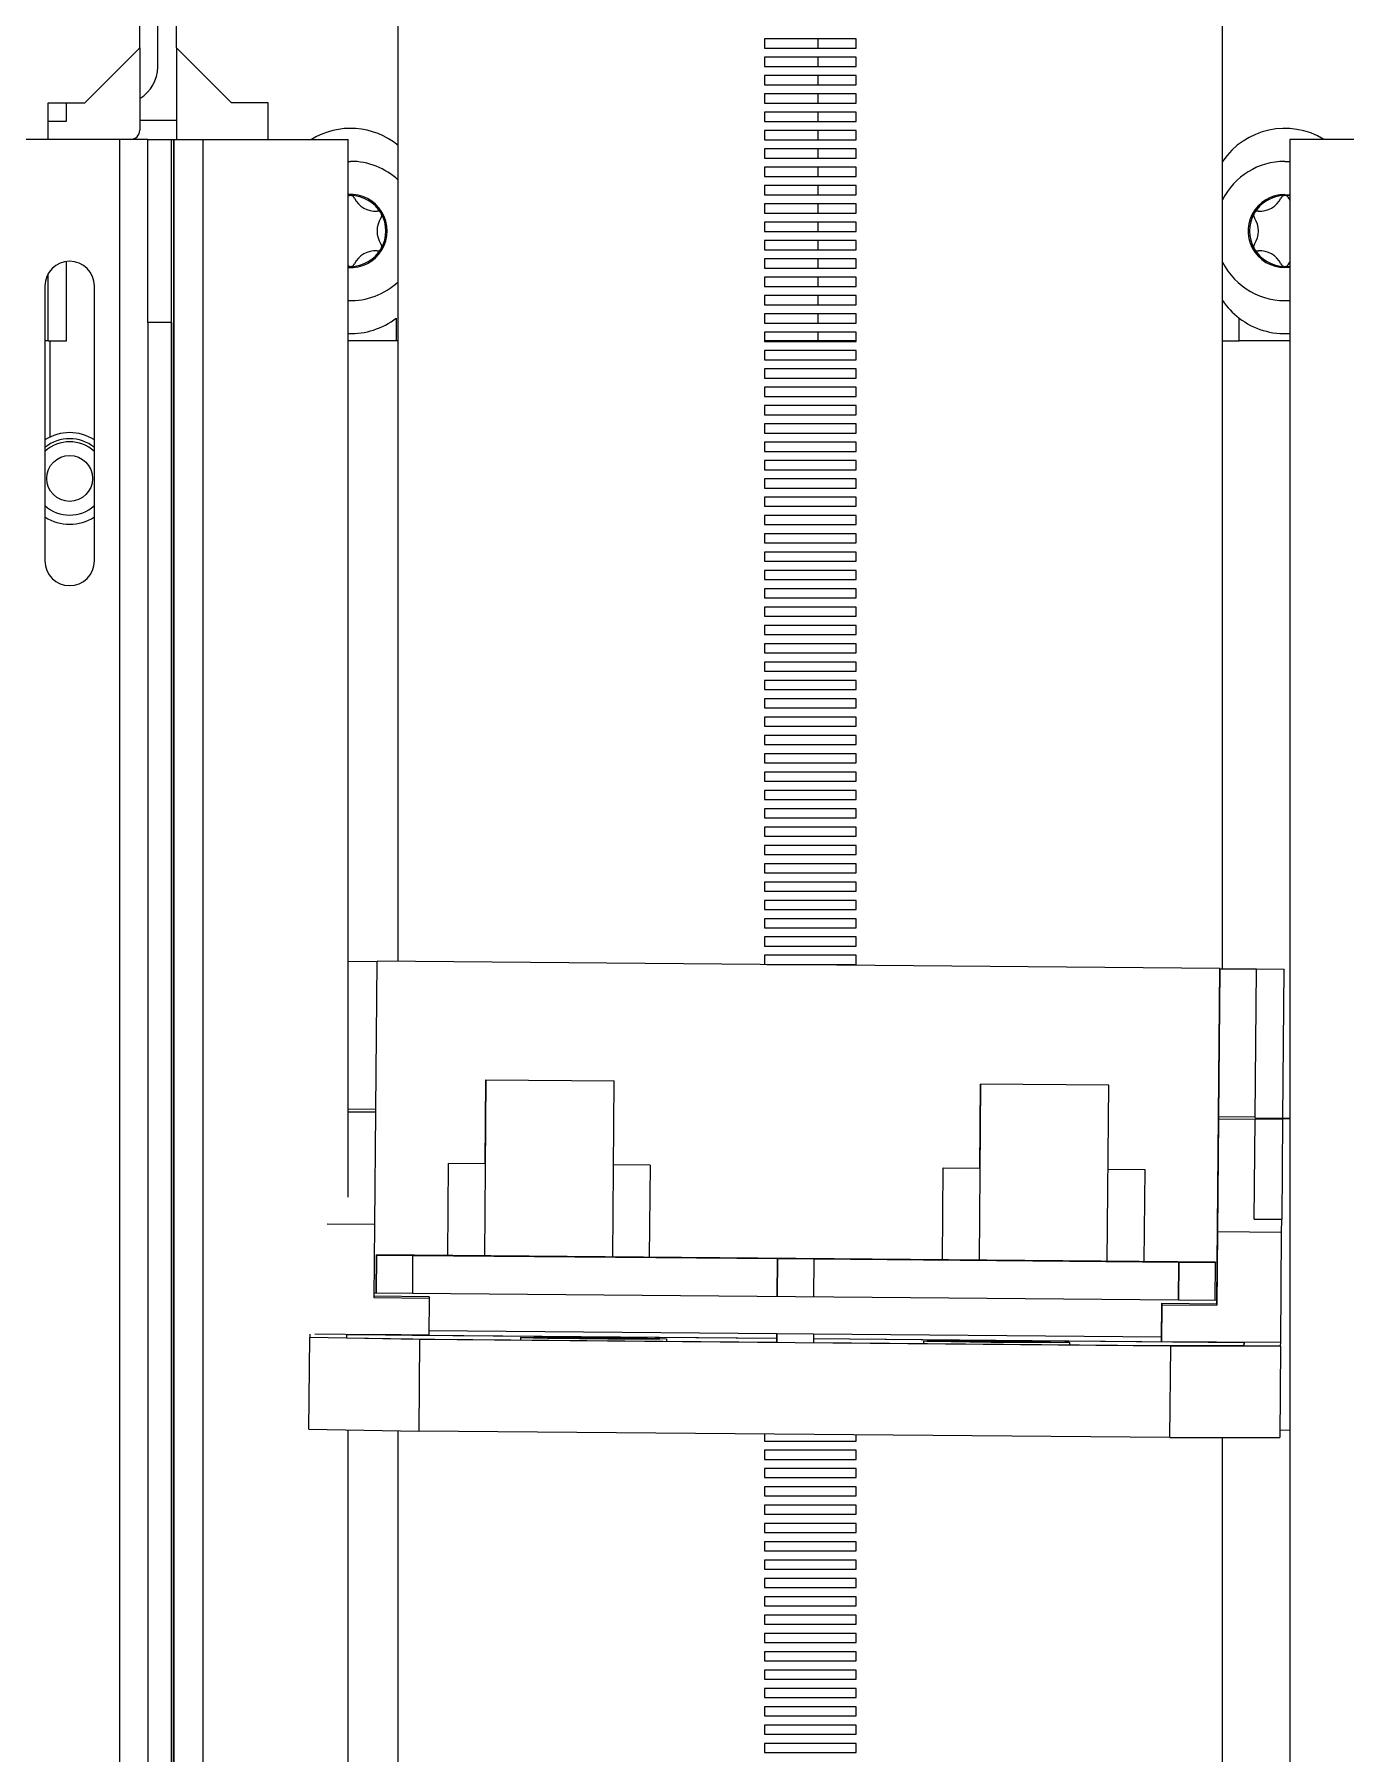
# Paper-space layout 'D' of a CAD drawing. Header units: inches. Extents: x 0 to 136, y 0 to 88.
# Drawn here: x 23.898 to 27.655, y 75.1 to 80.024 of the extents above; entities that cross this region are included whole.
import ezdxf

# ---------------------------------------------------------------- set-up
doc = ezdxf.new("R2010")
doc.units = ezdxf.units.IN
doc.header["$LTSCALE"] = 4
doc.header["$MEASUREMENT"] = 0

psp = doc.layouts.new('D')

# ---------------------------------------------------------------- linework, layer by layer
at = {"color": 7, "linetype": 'Continuous', "lineweight": 25}
for p, q in [((24.9404, 77.3692), (24.9404, 81.8923)), ((27.3026, 77.3486), (27.3026, 81.8923)), ((24.2002, 79.9858), (24.2002, 81.4031)), ((24.3052, 79.9858), (24.3052, 81.4031)), ((24.2515, 79.9308), (24.2515, 80.2191)), ((24.2002, 79.9858), (24.0427, 79.8283)), ((24.2002, 79.9858), (24.2002, 79.7496)), ((24.4627, 79.8283), (24.3052, 79.9858)), ((24.3052, 79.9858), (24.3052, 79.7233)), ((26.2527, 80.0109), (25.9903, 80.0109)), ((25.9903, 80.0109), (25.9903, 79.9847)), ((26.2527, 80.0109), (25.9903, 80.0109)), ((25.9903, 79.9847), (26.2527, 79.9847)), ((26.1425, 80.0109), (26.1425, 79.9847)), ((26.1425, 80.0109), (26.1425, 79.9847)), ((26.2527, 79.9847), (26.2527, 80.0109)), ((26.2527, 79.9584), (25.9903, 79.9584)), ((25.9903, 79.9584), (25.9903, 79.9322)), ((26.2527, 79.9584), (25.9903, 79.9584)), ((25.9903, 79.9322), (26.2527, 79.9322)), ((26.1425, 79.9584), (26.1425, 79.9322)), ((26.1425, 79.9584), (26.1425, 79.9322)), ((26.2527, 79.9322), (26.2527, 79.9584)), ((26.2527, 79.9059), (25.9903, 79.9059)), ((25.9903, 79.9059), (25.9903, 79.8797)), ((26.2527, 79.9059), (25.9903, 79.9059)), ((25.9903, 79.8797), (26.2527, 79.8797)), ((26.1425, 79.9059), (26.1425, 79.8797)), ((26.1425, 79.9059), (26.1425, 79.8797)), ((26.2527, 79.8797), (26.2527, 79.9059)), ((23.9378, 79.8283), (24.0427, 79.8283)), ((23.9378, 79.7233), (23.9378, 79.8283)), ((23.9903, 79.7758), (23.9903, 79.8283)), ((24.5677, 79.8283), (24.4627, 79.8283)), ((24.5677, 79.7233), (24.5677, 79.8283)), ((26.2527, 79.8534), (25.9903, 79.8534)), ((25.9903, 79.8534), (25.9903, 79.8272)), ((26.2527, 79.8534), (25.9903, 79.8534)), ((25.9903, 79.8272), (26.2527, 79.8272)), ((26.1425, 79.8534), (26.1425, 79.8272)), ((26.1425, 79.8534), (26.1425, 79.8272)), ((26.2527, 79.8272), (26.2527, 79.8534)), ((23.9378, 79.7758), (23.9903, 79.7758)), ((24.3052, 79.7771), (24.2002, 79.7771)), ((26.2527, 79.801), (25.9903, 79.801)), ((25.9903, 79.801), (25.9903, 79.7747)), ((26.2527, 79.801), (25.9903, 79.801)), ((25.9903, 79.7747), (26.2527, 79.7747)), ((26.1425, 79.801), (26.1425, 79.7747)), ((26.1425, 79.801), (26.1425, 79.7747)), ((26.2527, 79.7747), (26.2527, 79.801)), ((26.2527, 79.7485), (25.9903, 79.7485)), ((25.9903, 79.7485), (25.9903, 79.7222)), ((26.2527, 79.7485), (25.9903, 79.7485)), ((26.1425, 79.7485), (26.1425, 79.7222)), ((26.1425, 79.7485), (26.1425, 79.7222)), ((26.2527, 79.7222), (26.2527, 79.7485)), ((24.1428, 79.7233), (23.8679, 79.7233)), ((24.2228, 79.7233), (24.1428, 79.7233)), ((24.1428, 49.8332), (24.1428, 79.7233)), ((24.2228, 79.4769), (24.2228, 79.7233)), ((24.2228, 79.7233), (24.2906, 79.7233)), ((24.2906, 79.7233), (24.2973, 79.7233)), ((24.2906, 49.0252), (24.2906, 79.7233)), ((24.2973, 79.7233), (24.2973, 49.0252)), ((24.2973, 79.7233), (24.3806, 79.7233)), ((24.2973, 49.0252), (24.2973, 79.7233)), ((24.3806, 79.7233), (24.3806, 49.0252)), ((24.3806, 79.7233), (24.7973, 79.7233)), ((24.7973, 76.694), (24.7973, 79.7233)), ((25.9903, 79.7222), (26.2527, 79.7222)), ((26.2527, 79.696), (25.9903, 79.696)), ((25.9903, 79.696), (25.9903, 79.6697)), ((26.2527, 79.696), (25.9903, 79.696)), ((26.1425, 79.696), (26.1425, 79.6697)), ((26.1425, 79.696), (26.1425, 79.6697)), ((26.2527, 79.6697), (26.2527, 79.696)), ((27.4957, 79.7233), (27.4957, 49.0252)), ((27.9124, 79.7233), (27.4957, 79.7233)), ((24.7973, 79.6602), (24.8039, 79.6603)), ((25.9903, 79.6697), (26.2527, 79.6697)), ((26.2527, 79.6435), (25.9903, 79.6435)), ((25.9903, 79.6435), (25.9903, 79.6172)), ((26.2527, 79.6435), (25.9903, 79.6435)), ((26.1425, 79.6435), (26.1425, 79.6172)), ((26.1425, 79.6435), (26.1425, 79.6172)), ((26.2527, 79.6172), (26.2527, 79.6435)), ((27.4811, 79.6603), (27.4957, 79.6598)), ((25.9903, 79.6172), (26.2527, 79.6172)), ((26.2527, 79.591), (25.9903, 79.591)), ((25.9903, 79.591), (25.9903, 79.5647)), ((26.2527, 79.591), (25.9903, 79.591)), ((26.1425, 79.591), (26.1425, 79.5647)), ((26.1425, 79.591), (26.1425, 79.5647)), ((26.2527, 79.5647), (26.2527, 79.591)), ((24.8039, 79.5622), (24.7973, 79.562)), ((25.9903, 79.5647), (26.2527, 79.5647)), ((26.2527, 79.5385), (25.9903, 79.5385)), ((25.9903, 79.5385), (25.9903, 79.5122)), ((26.2527, 79.5385), (25.9903, 79.5385)), ((26.1425, 79.5385), (26.1425, 79.5122)), ((26.1425, 79.5385), (26.1425, 79.5122)), ((26.2527, 79.5122), (26.2527, 79.5385)), ((27.4811, 79.5658), (27.4957, 79.5648)), ((27.4957, 79.5494), (27.4924, 79.5551)), ((25.9903, 79.5122), (26.2527, 79.5122)), ((26.2527, 79.486), (25.9903, 79.486)), ((25.9903, 79.486), (25.9903, 79.4597)), ((26.2527, 79.486), (25.9903, 79.486)), ((26.1425, 79.486), (26.1425, 79.4597)), ((26.1425, 79.486), (26.1425, 79.4597)), ((26.2527, 79.4597), (26.2527, 79.486)), ((24.2228, 79.1984), (24.2228, 79.4769)), ((25.9903, 79.4597), (26.2527, 79.4597)), ((26.2527, 79.4335), (25.9903, 79.4335)), ((25.9903, 79.4335), (25.9903, 79.4073)), ((26.2527, 79.4335), (25.9903, 79.4335)), ((26.1425, 79.4335), (26.1425, 79.4073)), ((26.1425, 79.4335), (26.1425, 79.4073)), ((26.2527, 79.4073), (26.2527, 79.4335)), ((25.9903, 79.4073), (26.2527, 79.4073)), ((26.2527, 79.381), (25.9903, 79.381)), ((25.9903, 79.381), (25.9903, 79.3548)), ((26.2527, 79.381), (25.9903, 79.381)), ((26.1425, 79.381), (26.1425, 79.3548)), ((26.1425, 79.381), (26.1425, 79.3548)), ((26.2527, 79.3548), (26.2527, 79.381)), ((23.9378, 79.1459), (23.9378, 79.3389)), ((23.9903, 79.1459), (23.9903, 79.3737)), ((24.7973, 79.3598), (24.8039, 79.3595)), ((25.9903, 79.3548), (26.2527, 79.3548)), ((27.4924, 79.3666), (27.4957, 79.3713)), ((23.9282, 79.3034), (23.9282, 78.516)), ((24.07, 78.516), (24.07, 79.3034)), ((26.2527, 79.3285), (25.9903, 79.3285)), ((25.9903, 79.3285), (25.9903, 79.3023)), ((26.2527, 79.3285), (25.9903, 79.3285)), ((25.9903, 79.3023), (26.2527, 79.3023)), ((26.1425, 79.3285), (26.1425, 79.3023)), ((26.1425, 79.3285), (26.1425, 79.3023)), ((26.2527, 79.3023), (26.2527, 79.3285)), ((26.2527, 79.276), (25.9903, 79.276)), ((25.9903, 79.276), (25.9903, 79.2498)), ((26.2527, 79.276), (25.9903, 79.276)), ((25.9903, 79.2498), (26.2527, 79.2498)), ((26.1425, 79.276), (26.1425, 79.2498)), ((26.1425, 79.276), (26.1425, 79.2498)), ((26.2527, 79.2498), (26.2527, 79.276)), ((24.2906, 79.1984), (24.2228, 79.1984)), ((24.2228, 79.1984), (24.2228, 49.0147)), ((24.2906, 79.1984), (24.2906, 49.0147)), ((24.9351, 79.2115), (24.9351, 79.1459)), ((26.2527, 79.2235), (25.9903, 79.2235)), ((25.9903, 79.2235), (25.9903, 79.1973)), ((26.2527, 79.2235), (25.9903, 79.2235)), ((25.9903, 79.1973), (26.2527, 79.1973)), ((26.1425, 79.2235), (26.1425, 79.1973)), ((26.1425, 79.2235), (26.1425, 79.1973)), ((26.2527, 79.1973), (26.2527, 79.2235)), ((27.3498, 79.1459), (27.3498, 79.2115)), ((23.9378, 79.1459), (23.9282, 79.1459)), ((23.9378, 79.1459), (23.943, 79.1459)), ((23.943, 79.1459), (23.9903, 79.1459)), ((23.943, 78.8708), (23.943, 79.1459)), ((24.9351, 79.1459), (24.7973, 79.1459)), ((24.9404, 79.1459), (24.9351, 79.1459)), ((26.2527, 79.171), (25.9903, 79.171)), ((25.9903, 79.171), (25.9903, 79.1448)), ((26.2527, 79.171), (25.9903, 79.171)), ((26.1425, 79.1459), (25.9903, 79.1459)), ((25.9903, 79.1448), (26.2527, 79.1448)), ((26.1425, 79.171), (26.1425, 79.1459)), ((26.1425, 79.171), (26.1425, 79.1459)), ((26.2527, 79.1459), (26.1425, 79.1459)), ((26.2527, 79.1448), (26.2527, 79.171)), ((27.3026, 79.1459), (27.3498, 79.1459)), ((27.4957, 79.1459), (27.3498, 79.1459)), ((26.2527, 79.1185), (25.9903, 79.1185)), ((25.9903, 79.1185), (25.9903, 79.0923)), ((26.2527, 79.1185), (25.9903, 79.1185)), ((25.9903, 79.0923), (26.2527, 79.0923)), ((26.2527, 79.0923), (26.2527, 79.1185)), ((26.2527, 79.066), (25.9903, 79.066)), ((25.9903, 79.066), (25.9903, 79.0398)), ((26.2527, 79.066), (25.9903, 79.066)), ((25.9903, 79.0398), (26.2527, 79.0398)), ((26.2527, 79.0398), (26.2527, 79.066)), ((26.2527, 79.0136), (25.9903, 79.0136)), ((25.9903, 79.0136), (25.9903, 78.9873)), ((26.2527, 79.0136), (25.9903, 79.0136)), ((25.9903, 78.9873), (26.2527, 78.9873)), ((26.2527, 78.9873), (26.2527, 79.0136)), ((26.2527, 78.9611), (25.9903, 78.9611)), ((25.9903, 78.9611), (25.9903, 78.9348)), ((26.2527, 78.9611), (25.9903, 78.9611)), ((26.2527, 78.9348), (26.2527, 78.9611)), ((25.9903, 78.9348), (26.2527, 78.9348)), ((26.2527, 78.9086), (25.9903, 78.9086)), ((25.9903, 78.9086), (25.9903, 78.8823)), ((26.2527, 78.9086), (25.9903, 78.9086)), ((26.2527, 78.8823), (26.2527, 78.9086)), ((25.9903, 78.8823), (26.2527, 78.8823)), ((26.2527, 78.8561), (25.9903, 78.8561)), ((25.9903, 78.8561), (25.9903, 78.8298)), ((26.2527, 78.8561), (25.9903, 78.8561)), ((26.2527, 78.8298), (26.2527, 78.8561)), ((25.9903, 78.8298), (26.2527, 78.8298)), ((26.2527, 78.8036), (25.9903, 78.8036)), ((25.9903, 78.8036), (25.9903, 78.7773)), ((26.2527, 78.8036), (25.9903, 78.8036)), ((26.2527, 78.7773), (26.2527, 78.8036)), ((25.9903, 78.7773), (26.2527, 78.7773)), ((26.2527, 78.7511), (25.9903, 78.7511)), ((25.9903, 78.7511), (25.9903, 78.7248)), ((26.2527, 78.7511), (25.9903, 78.7511)), ((26.2527, 78.7248), (26.2527, 78.7511)), ((25.9903, 78.7248), (26.2527, 78.7248)), ((26.2527, 78.6986), (25.9903, 78.6986)), ((25.9903, 78.6986), (25.9903, 78.6723)), ((26.2527, 78.6986), (25.9903, 78.6986)), ((26.2527, 78.6723), (26.2527, 78.6986)), ((25.9903, 78.6723), (26.2527, 78.6723)), ((26.2527, 78.6461), (25.9903, 78.6461)), ((25.9903, 78.6461), (25.9903, 78.6199)), ((26.2527, 78.6461), (25.9903, 78.6461)), ((26.2527, 78.6199), (26.2527, 78.6461)), ((25.9903, 78.6199), (26.2527, 78.6199)), ((26.2527, 78.5936), (25.9903, 78.5936)), ((25.9903, 78.5936), (25.9903, 78.5674)), ((26.2527, 78.5936), (25.9903, 78.5936)), ((26.2527, 78.5674), (26.2527, 78.5936)), ((25.9903, 78.5674), (26.2527, 78.5674)), ((26.2527, 78.5411), (25.9903, 78.5411)), ((25.9903, 78.5411), (25.9903, 78.5149)), ((26.2527, 78.5411), (25.9903, 78.5411)), ((25.9903, 78.5149), (26.2527, 78.5149)), ((26.2527, 78.5149), (26.2527, 78.5411)), ((26.2527, 78.4886), (25.9903, 78.4886)), ((25.9903, 78.4886), (25.9903, 78.4624)), ((26.2527, 78.4886), (25.9903, 78.4886)), ((25.9903, 78.4624), (26.2527, 78.4624)), ((26.2527, 78.4624), (26.2527, 78.4886)), ((26.2527, 78.4361), (25.9903, 78.4361)), ((25.9903, 78.4361), (25.9903, 78.4099)), ((26.2527, 78.4361), (25.9903, 78.4361)), ((25.9903, 78.4099), (26.2527, 78.4099)), ((26.2527, 78.4099), (26.2527, 78.4361)), ((26.2527, 78.3836), (25.9903, 78.3836)), ((25.9903, 78.3836), (25.9903, 78.3574)), ((26.2527, 78.3836), (25.9903, 78.3836)), ((25.9903, 78.3574), (26.2527, 78.3574)), ((26.2527, 78.3574), (26.2527, 78.3836)), ((26.2527, 78.3311), (25.9903, 78.3311)), ((25.9903, 78.3311), (25.9903, 78.3049)), ((26.2527, 78.3311), (25.9903, 78.3311)), ((25.9903, 78.3049), (26.2527, 78.3049)), ((26.2527, 78.3049), (26.2527, 78.3311)), ((26.2527, 78.2786), (25.9903, 78.2786)), ((25.9903, 78.2786), (25.9903, 78.2524)), ((26.2527, 78.2786), (25.9903, 78.2786)), ((25.9903, 78.2524), (26.2527, 78.2524)), ((26.2527, 78.2524), (26.2527, 78.2786)), ((26.2527, 78.2262), (25.9903, 78.2262)), ((25.9903, 78.2262), (25.9903, 78.1999)), ((26.2527, 78.2262), (25.9903, 78.2262)), ((25.9903, 78.1999), (26.2527, 78.1999)), ((26.2527, 78.1999), (26.2527, 78.2262)), ((26.2527, 78.1737), (25.9903, 78.1737)), ((25.9903, 78.1737), (25.9903, 78.1474)), ((26.2527, 78.1737), (25.9903, 78.1737)), ((26.2527, 78.1474), (26.2527, 78.1737)), ((25.9903, 78.1474), (26.2527, 78.1474)), ((26.2527, 78.1212), (25.9903, 78.1212)), ((25.9903, 78.1212), (25.9903, 78.0949)), ((26.2527, 78.1212), (25.9903, 78.1212)), ((26.2527, 78.0949), (26.2527, 78.1212)), ((25.9903, 78.0949), (26.2527, 78.0949)), ((26.2527, 78.0687), (25.9903, 78.0687)), ((25.9903, 78.0687), (25.9903, 78.0424)), ((26.2527, 78.0687), (25.9903, 78.0687)), ((26.2527, 78.0424), (26.2527, 78.0687)), ((25.9903, 78.0424), (26.2527, 78.0424)), ((26.2527, 78.0162), (25.9903, 78.0162)), ((25.9903, 78.0162), (25.9903, 77.9899)), ((26.2527, 78.0162), (25.9903, 78.0162)), ((26.2527, 77.9899), (26.2527, 78.0162)), ((25.9903, 77.9899), (26.2527, 77.9899)), ((26.2527, 77.9637), (25.9903, 77.9637)), ((25.9903, 77.9637), (25.9903, 77.9374)), ((26.2527, 77.9637), (25.9903, 77.9637)), ((26.2527, 77.9374), (26.2527, 77.9637)), ((25.9903, 77.9374), (26.2527, 77.9374)), ((26.2527, 77.9112), (25.9903, 77.9112)), ((25.9903, 77.9112), (25.9903, 77.8849)), ((26.2527, 77.9112), (25.9903, 77.9112)), ((26.2527, 77.8849), (26.2527, 77.9112)), ((25.9903, 77.8849), (26.2527, 77.8849)), ((26.2527, 77.8587), (25.9903, 77.8587)), ((25.9903, 77.8587), (25.9903, 77.8325)), ((26.2527, 77.8587), (25.9903, 77.8587)), ((26.2527, 77.8325), (26.2527, 77.8587)), ((25.9903, 77.8325), (26.2527, 77.8325)), ((26.2527, 77.8062), (25.9903, 77.8062)), ((25.9903, 77.8062), (25.9903, 77.78)), ((26.2527, 77.8062), (25.9903, 77.8062)), ((26.2527, 77.78), (26.2527, 77.8062)), ((25.9903, 77.78), (26.2527, 77.78)), ((26.2527, 77.7537), (25.9903, 77.7537)), ((25.9903, 77.7537), (25.9903, 77.7275)), ((26.2527, 77.7537), (25.9903, 77.7537)), ((26.2527, 77.7275), (26.2527, 77.7537)), ((25.9903, 77.7275), (26.2527, 77.7275)), ((26.2527, 77.7012), (25.9903, 77.7012)), ((25.9903, 77.7012), (25.9903, 77.675)), ((26.2527, 77.7012), (25.9903, 77.7012)), ((25.9903, 77.675), (26.2527, 77.675)), ((26.2527, 77.675), (26.2527, 77.7012)), ((26.2527, 77.6487), (25.9903, 77.6487)), ((25.9903, 77.6487), (25.9903, 77.6225)), ((26.2527, 77.6487), (25.9903, 77.6487)), ((25.9903, 77.6225), (26.2527, 77.6225)), ((26.2527, 77.6225), (26.2527, 77.6487)), ((26.2527, 77.5962), (25.9903, 77.5962)), ((25.9903, 77.5962), (25.9903, 77.57)), ((26.2527, 77.5962), (25.9903, 77.5962)), ((25.9903, 77.57), (26.2527, 77.57)), ((26.2527, 77.57), (26.2527, 77.5962)), ((26.2527, 77.5437), (25.9903, 77.5437)), ((25.9903, 77.5437), (25.9903, 77.5175)), ((26.2527, 77.5437), (25.9903, 77.5437)), ((25.9903, 77.5175), (26.2527, 77.5175)), ((26.2527, 77.5175), (26.2527, 77.5437)), ((26.2527, 77.4912), (25.9903, 77.4912)), ((25.9903, 77.4912), (25.9903, 77.465)), ((26.2527, 77.4912), (25.9903, 77.4912)), ((25.9903, 77.465), (26.2527, 77.465)), ((26.2527, 77.465), (26.2527, 77.4912)), ((26.2527, 77.4388), (25.9903, 77.4388)), ((25.9903, 77.4388), (25.9903, 77.4125)), ((26.2527, 77.4388), (25.9903, 77.4388)), ((25.9903, 77.4125), (26.2527, 77.4125)), ((26.2527, 77.4125), (26.2527, 77.4388)), ((24.88, 77.3681), (24.7973, 77.3689)), ((24.8763, 76.9446), (24.88, 77.3681)), ((27.2946, 77.3482), (24.88, 77.3693)), ((24.88, 77.3681), (24.88, 77.3693)), ((26.2527, 77.3863), (25.9903, 77.3863)), ((25.9903, 77.3863), (25.9903, 77.3601)), ((26.2527, 77.3863), (25.9903, 77.3863)), ((25.9964, 77.36), (26.2527, 77.36)), ((26.2527, 77.36), (26.2527, 77.3863)), ((27.2864, 76.3972), (27.2946, 77.3482)), ((27.2946, 77.3471), (27.291, 76.9235)), ((27.2946, 77.3471), (27.2946, 77.3482)), ((27.3996, 77.3462), (27.2946, 77.3471)), ((27.3959, 76.9226), (27.3996, 77.3462)), ((27.3996, 77.3475), (27.4784, 77.3468)), ((27.3996, 77.3462), (27.3996, 77.3475)), ((27.4784, 77.3468), (27.4746, 76.9203)), ((27.4784, 77.3468), (27.4784, 77.3475)), ((25.1921, 77.0301), (25.1877, 76.526)), ((25.19, 76.7891), (25.1921, 77.0301)), ((25.1921, 77.0301), (25.5595, 77.0268)), ((25.5551, 76.5228), (25.5595, 77.0268)), ((26.6093, 77.0177), (26.6049, 76.5136)), ((26.6072, 76.7768), (26.6093, 77.0177)), ((26.9768, 77.0145), (26.6093, 77.0177)), ((26.9724, 76.5104), (26.9768, 77.0145)), ((24.8763, 76.9446), (24.7973, 76.9453)), ((24.7973, 76.9384), (24.8763, 76.9377)), ((24.8735, 76.615), (24.8763, 76.9377)), ((24.8763, 76.9377), (24.8763, 76.9446)), ((27.2909, 76.9166), (27.2881, 76.5939)), ((27.291, 76.9235), (27.2909, 76.9166)), ((27.3959, 76.9157), (27.2909, 76.9166)), ((27.3959, 76.9226), (27.291, 76.9235)), ((27.3959, 76.921), (27.3959, 76.9226)), ((27.3959, 76.921), (27.4747, 76.9203)), ((27.3959, 76.918), (27.4746, 76.9173)), ((27.3959, 76.9157), (27.3959, 76.918)), ((27.4746, 76.9173), (27.4721, 76.6303)), ((27.4957, 76.918), (27.4746, 76.9182)), ((27.4746, 76.9182), (27.4746, 76.9173)), ((27.4747, 76.9203), (27.4747, 76.9194)), ((27.4957, 76.9192), (27.4747, 76.9194)), ((27.3934, 76.631), (27.3959, 76.9157)), ((25.0827, 76.5269), (25.085, 76.79)), ((25.19, 76.7891), (25.085, 76.79)), ((25.6624, 76.785), (25.5574, 76.7859)), ((25.6624, 76.785), (25.6601, 76.5219)), ((26.4999, 76.5145), (26.5022, 76.7777)), ((26.5022, 76.7777), (26.6072, 76.7768)), ((26.9747, 76.7735), (27.0796, 76.7726)), ((27.0796, 76.7726), (27.0773, 76.5095)), ((27.3934, 76.631), (27.4722, 76.6303)), ((27.4718, 76.5923), (27.4722, 76.6303)), ((24.8735, 76.615), (24.7369, 76.6162)), ((24.8717, 76.405), (24.8735, 76.615)), ((27.2881, 76.5939), (27.2863, 76.3839)), ((27.4718, 76.5923), (27.2881, 76.5939)), ((27.4691, 76.2769), (27.4718, 76.5923)), ((24.877, 76.4183), (24.878, 76.5287)), ((24.878, 76.5279), (24.877, 76.4183)), ((24.878, 76.5287), (24.878, 76.5279)), ((27.2821, 76.5077), (24.878, 76.5287)), ((24.878, 76.5279), (24.9829, 76.527)), ((24.982, 76.4173), (24.9829, 76.527)), ((24.9829, 76.527), (26.0275, 76.5179)), ((26.0275, 76.5179), (26.0266, 76.4082)), ((26.0266, 76.4082), (26.0275, 76.5179)), ((26.0275, 76.5179), (26.1325, 76.517)), ((26.1315, 76.4073), (26.1325, 76.517)), ((26.1325, 76.517), (27.1771, 76.5078)), ((27.1761, 76.3982), (27.1771, 76.5078)), ((27.1771, 76.5078), (27.1761, 76.3982)), ((27.1771, 76.5078), (27.2821, 76.5069)), ((27.2811, 76.3973), (27.2821, 76.5069)), ((27.2821, 76.5077), (27.2821, 76.5069)), ((25.0292, 76.4082), (24.8717, 76.4096)), ((25.0291, 76.4036), (24.8717, 76.405)), ((27.2864, 76.3972), (24.8718, 76.4183)), ((25.0291, 76.4036), (25.0282, 76.2987)), ((25.0292, 76.4082), (25.0291, 76.4036)), ((27.1279, 76.2849), (27.1288, 76.3899)), ((27.1288, 76.3853), (27.1279, 76.2803)), ((27.1288, 76.3899), (27.1288, 76.3853)), ((27.1288, 76.3899), (27.2863, 76.3885)), ((27.1288, 76.3853), (27.2863, 76.3839)), ((27.2863, 76.3885), (27.2863, 76.3839)), ((24.6847, 76.0291), (24.687, 76.2916)), ((24.687, 76.301), (24.687, 76.2916)), ((25.0019, 76.2861), (24.687, 76.2916)), ((24.876, 76.2995), (24.7016, 76.3011)), ((26.0256, 76.2884), (24.792, 76.2991)), ((24.792, 76.2991), (24.792, 76.291)), ((24.792, 76.291), (25.0454, 76.2866)), ((25.0282, 76.2987), (24.8708, 76.3)), ((24.8708, 76.2996), (24.8708, 76.3)), ((24.876, 76.2995), (24.876, 76.3)), ((24.876, 76.2995), (24.876, 76.3)), ((24.981, 76.2991), (24.981, 76.2984)), ((24.981, 76.2984), (26.0256, 76.2893)), ((25.0019, 76.2861), (24.9996, 76.0236)), ((27.154, 76.2673), (25.0019, 76.2861)), ((26.0256, 76.3021), (25.0283, 76.3108)), ((25.0454, 76.2866), (26.0255, 76.2781)), ((25.2907, 76.2913), (25.2906, 76.2845)), ((25.7105, 76.2808), (25.7106, 76.2877)), ((26.0256, 76.3021), (26.0255, 76.2893)), ((26.0255, 76.2781), (26.0256, 76.2884)), ((26.0256, 76.2884), (26.0255, 76.2781)), ((26.0256, 76.2893), (26.0256, 76.3021)), ((26.1306, 76.3012), (26.0256, 76.3021)), ((26.1306, 76.3012), (26.1305, 76.2884)), ((26.1305, 76.2884), (27.1751, 76.2793)), ((27.3641, 76.2767), (26.1305, 76.2875)), ((26.1305, 76.2875), (26.1305, 76.2771)), ((26.1305, 76.2771), (27.1106, 76.2686)), ((27.128, 76.2925), (26.1306, 76.3012)), ((26.4455, 76.2813), (26.4454, 76.2744)), ((26.8653, 76.2707), (26.8654, 76.2776)), ((27.1279, 76.2803), (27.1279, 76.2849)), ((27.1279, 76.2803), (27.2854, 76.279)), ((27.1751, 76.2793), (27.1751, 76.2799)), ((27.1751, 76.2799), (27.1751, 76.2793)), ((27.2801, 76.279), (27.2801, 76.2786)), ((27.4691, 76.2769), (27.2801, 76.2786)), ((27.2854, 76.279), (27.2854, 76.2785)), ((27.364, 76.2686), (27.3641, 76.2767)), ((27.3641, 76.2767), (27.364, 76.2686)), ((27.469, 76.2673), (27.4691, 76.2769)), ((27.1106, 76.2686), (27.364, 76.2686)), ((27.1518, 76.0048), (27.154, 76.2673)), ((27.469, 76.2673), (27.154, 76.2673)), ((27.469, 76.2673), (27.4667, 76.0048)), ((24.6847, 76.0291), (24.6847, 76.0385)), ((24.6847, 76.0291), (24.9996, 76.0236)), ((24.7973, 49.0252), (24.7973, 76.0272)), ((24.9404, 48.6199), (24.9404, 76.0247)), ((27.1518, 76.0048), (24.9996, 76.0236)), ((25.9903, 76.015), (25.9903, 75.9952)), ((25.9903, 75.9952), (26.2527, 75.9952)), ((26.2527, 75.9952), (26.2527, 76.0127)), ((27.1518, 76.0048), (27.4667, 76.0048)), ((27.3026, 48.6199), (27.3026, 76.0048)), ((27.4957, 76.0256), (27.4669, 76.0259)), ((26.2527, 75.9689), (25.9903, 75.9689)), ((25.9903, 75.9689), (25.9903, 75.9427)), ((26.2527, 75.9689), (25.9903, 75.9689)), ((25.9903, 75.9427), (26.2527, 75.9427)), ((26.2527, 75.9427), (26.2527, 75.9689)), ((26.2527, 75.9164), (25.9903, 75.9164)), ((25.9903, 75.9164), (25.9903, 75.8902)), ((26.2527, 75.9164), (25.9903, 75.9164)), ((25.9903, 75.8902), (26.2527, 75.8902)), ((26.2527, 75.8902), (26.2527, 75.9164)), ((26.2527, 75.8639), (25.9903, 75.8639)), ((25.9903, 75.8639), (25.9903, 75.8377)), ((26.2527, 75.8639), (25.9903, 75.8639)), ((25.9903, 75.8377), (26.2527, 75.8377)), ((26.2527, 75.8377), (26.2527, 75.8639)), ((26.2527, 75.8115), (25.9903, 75.8115)), ((25.9903, 75.8115), (25.9903, 75.7852)), ((26.2527, 75.8115), (25.9903, 75.8115)), ((25.9903, 75.7852), (26.2527, 75.7852)), ((26.2527, 75.7852), (26.2527, 75.8115)), ((26.2527, 75.759), (25.9903, 75.759)), ((25.9903, 75.759), (25.9903, 75.7327)), ((26.2527, 75.759), (25.9903, 75.759)), ((26.2527, 75.7327), (26.2527, 75.759)), ((25.9903, 75.7327), (26.2527, 75.7327)), ((26.2527, 75.7065), (25.9903, 75.7065)), ((25.9903, 75.7065), (25.9903, 75.6802)), ((26.2527, 75.7065), (25.9903, 75.7065)), ((26.2527, 75.6802), (26.2527, 75.7065)), ((25.9903, 75.6802), (26.2527, 75.6802)), ((26.2527, 75.654), (25.9903, 75.654)), ((25.9903, 75.654), (25.9903, 75.6277)), ((26.2527, 75.654), (25.9903, 75.654)), ((26.2527, 75.6277), (26.2527, 75.654)), ((25.9903, 75.6277), (26.2527, 75.6277)), ((26.2527, 75.6015), (25.9903, 75.6015)), ((25.9903, 75.6015), (25.9903, 75.5752)), ((26.2527, 75.6015), (25.9903, 75.6015)), ((26.2527, 75.5752), (26.2527, 75.6015)), ((25.9903, 75.5752), (26.2527, 75.5752)), ((26.2527, 75.549), (25.9903, 75.549)), ((25.9903, 75.549), (25.9903, 75.5227)), ((26.2527, 75.549), (25.9903, 75.549)), ((26.2527, 75.5227), (26.2527, 75.549)), ((25.9903, 75.5227), (26.2527, 75.5227)), ((26.2527, 75.4965), (25.9903, 75.4965)), ((25.9903, 75.4965), (25.9903, 75.4702)), ((26.2527, 75.4965), (25.9903, 75.4965)), ((26.2527, 75.4702), (26.2527, 75.4965)), ((25.9903, 75.4702), (26.2527, 75.4702)), ((26.2527, 75.444), (25.9903, 75.444)), ((25.9903, 75.444), (25.9903, 75.4178)), ((26.2527, 75.444), (25.9903, 75.444)), ((26.2527, 75.4178), (26.2527, 75.444)), ((25.9903, 75.4178), (26.2527, 75.4178)), ((26.2527, 75.3915), (25.9903, 75.3915)), ((25.9903, 75.3915), (25.9903, 75.3653)), ((26.2527, 75.3915), (25.9903, 75.3915)), ((26.2527, 75.3653), (26.2527, 75.3915)), ((25.9903, 75.3653), (26.2527, 75.3653)), ((26.2527, 75.339), (25.9903, 75.339)), ((25.9903, 75.339), (25.9903, 75.3128)), ((26.2527, 75.339), (25.9903, 75.339)), ((25.9903, 75.3128), (26.2527, 75.3128)), ((26.2527, 75.3128), (26.2527, 75.339)), ((26.2527, 75.2865), (25.9903, 75.2865)), ((25.9903, 75.2865), (25.9903, 75.2603)), ((26.2527, 75.2865), (25.9903, 75.2865)), ((25.9903, 75.2603), (26.2527, 75.2603)), ((26.2527, 75.2603), (26.2527, 75.2865)), ((26.2527, 75.234), (25.9903, 75.234)), ((25.9903, 75.234), (25.9903, 75.2078)), ((26.2527, 75.234), (25.9903, 75.234)), ((25.9903, 75.2078), (26.2527, 75.2078)), ((26.2527, 75.2078), (26.2527, 75.234)), ((26.2527, 75.1815), (25.9903, 75.1815)), ((25.9903, 75.1815), (25.9903, 75.1553)), ((26.2527, 75.1815), (25.9903, 75.1815)), ((25.9903, 75.1553), (26.2527, 75.1553)), ((26.2527, 75.1553), (26.2527, 75.1815)), ((26.2527, 75.129), (25.9903, 75.129)), ((25.9903, 75.129), (25.9903, 75.1028)), ((26.2527, 75.129), (25.9903, 75.129)), ((25.9903, 75.1028), (26.2527, 75.1028)), ((26.2527, 75.1028), (26.2527, 75.129))]:
    psp.add_line(p, q, dxfattribs=at)
at = {"color": 7, "linetype": 'Continuous', "lineweight": 25, "flags": 128}
for points in [[(27.4957, 79.5611), (27.4943, 79.5613), (27.4811, 79.5622)], [(27.4811, 79.3595), (27.4943, 79.3604), (27.4957, 79.3606)], [(27.2863, 76.3885), (27.2863, 76.3892), (27.2864, 76.3991), (27.2864, 76.3975), (27.2864, 76.3972)], [(25.2907, 76.2913), (25.3, 76.2918), (25.3271, 76.292), (25.3697, 76.2921), (25.4239, 76.2919), (25.4849, 76.2915), (25.5474, 76.2909), (25.6056, 76.2902), (25.6545, 76.2894), (25.6898, 76.2886), (25.7082, 76.288), (25.7082, 76.2874), (25.6898, 76.2871), (25.6545, 76.2869), (25.6056, 76.287), (25.5473, 76.2873), (25.4849, 76.2878), (25.4239, 76.2885), (25.3697, 76.2892), (25.3271, 76.29), (25.3, 76.2907), (25.2907, 76.2913)], [(25.6056, 76.2886), (25.5976, 76.289), (25.5749, 76.2895), (25.5408, 76.29), (25.5006, 76.2904), (25.4604, 76.2907), (25.4264, 76.2908), (25.4036, 76.2907), (25.3956, 76.2904), (25.4036, 76.29), (25.4264, 76.2895), (25.4604, 76.289), (25.5006, 76.2886), (25.5408, 76.2883), (25.5748, 76.2882), (25.5976, 76.2883), (25.6056, 76.2886)], [(26.4455, 76.2813), (26.4548, 76.2817), (26.482, 76.282), (26.5245, 76.282), (26.5787, 76.2818), (26.6398, 76.2814), (26.7022, 76.2808), (26.7604, 76.2801), (26.8094, 76.2793), (26.8446, 76.2786), (26.8631, 76.2779), (26.863, 76.2773), (26.8446, 76.277), (26.8093, 76.2768), (26.7604, 76.2769), (26.7021, 76.2772), (26.6397, 76.2777), (26.5787, 76.2784), (26.5245, 76.2791), (26.4819, 76.2799), (26.4548, 76.2806), (26.4455, 76.2813)], [(26.7604, 76.2785), (26.7524, 76.2789), (26.7297, 76.2794), (26.6956, 76.2799), (26.6554, 76.2803), (26.6153, 76.2806), (26.5812, 76.2807), (26.5584, 76.2806), (26.5504, 76.2803), (26.5584, 76.2799), (26.5812, 76.2794), (26.6152, 76.2789), (26.6554, 76.2785), (26.6956, 76.2782), (26.7297, 76.2781), (26.7524, 76.2782), (26.7604, 76.2785)]]:
    psp.add_lwpolyline(points, dxfattribs=at)
at = {"color": 7, "linetype": 'Continuous', "lineweight": 25}
psp.add_circle((23.9991, 78.7522), 0.0656, dxfattribs=at)
for centre, radius, start, end in [((24.1465, 79.9308), 0.105, 300.7971, 0), ((24.174, 79.7496), 0.0262, 270, 0), ((24.8039, 79.5396), 0.2152, 50.6433, 121.3881), ((27.4811, 79.5396), 0.2152, 58.6119, 146.0236), ((24.8039, 79.4609), 0.1995, 46.8264, 90), ((27.4811, 79.4609), 0.1995, 90, 153.4746), ((24.8039, 79.4609), 0.105, 266.3736, 93.6264), ((24.8033, 79.5518), 0.0104, 86.7846, 125.8179), ((24.8039, 79.4609), 0.1013, 30, 90), ((24.8039, 79.5495), 0.0127, 26.2361, 90), ((24.8754, 79.5848), 0.0671, 206.2361, 273.7639), ((27.4811, 79.4609), 0.105, 90, 278.0044), ((27.4811, 79.4609), 0.1013, 90, 150), ((27.4095, 79.5848), 0.0671, 266.2361, 333.7639), ((27.4811, 79.5495), 0.0127, 90, 153.7639), ((27.4811, 79.5495), 0.0127, 26.2361, 90), ((24.8807, 79.5052), 0.0127, 30, 93.7639), ((24.947, 79.4609), 0.0671, 146.2361, 213.7639), ((24.8807, 79.5052), 0.0127, 326.2361, 30), ((24.8039, 79.4609), 0.1013, 330, 30), ((27.4811, 79.4609), 0.1013, 150, 210), ((27.4043, 79.5052), 0.0127, 150, 213.7639), ((27.4043, 79.5052), 0.0127, 86.2361, 150), ((27.338, 79.4609), 0.0671, 326.2361, 33.7639), ((24.8039, 79.4609), 0.1013, 270, 330), ((24.8754, 79.337), 0.0671, 86.2361, 153.7639), ((24.8807, 79.4165), 0.0127, 266.2361, 330), ((24.8807, 79.4165), 0.0127, 330, 33.7639), ((27.4043, 79.4165), 0.0127, 146.2361, 210), ((27.4043, 79.4165), 0.0127, 210, 273.7639), ((27.4811, 79.4609), 0.1013, 210, 270), ((27.4095, 79.337), 0.0671, 26.2361, 93.7639), ((23.9991, 79.3034), 0.0709, 0, 180), ((24.8035, 79.3698), 0.0103, 232.559, 272.1827), ((24.8039, 79.3722), 0.0127, 270, 333.7639), ((27.4811, 79.4609), 0.1995, 206.5254, 274.2029), ((27.4811, 79.3722), 0.0127, 206.2361, 270), ((27.4811, 79.3722), 0.0127, 270, 333.7639), ((24.8039, 79.4609), 0.1995, 268.0923, 313.1736), ((27.4811, 79.3821), 0.2152, 213.9764, 232.4281), ((24.8039, 79.3821), 0.2152, 268.2319, 307.5719), ((27.4811, 79.3821), 0.2152, 232.4281, 273.8949), ((23.9991, 78.7522), 0.1312, 57.3164, 122.6836), ((23.9991, 78.7522), 0.1137, 51.4588, 128.5412), ((23.9991, 78.7522), 0.105, 47.5458, 132.4542), ((23.9991, 78.7522), 0.105, 227.5458, 312.4542), ((23.9991, 78.7522), 0.1312, 237.3164, 302.6836), ((23.9991, 78.516), 0.0709, 180, 0)]:
    psp.add_arc(centre, radius, start, end, dxfattribs=at)

doc.saveas('drawing.dxf')
